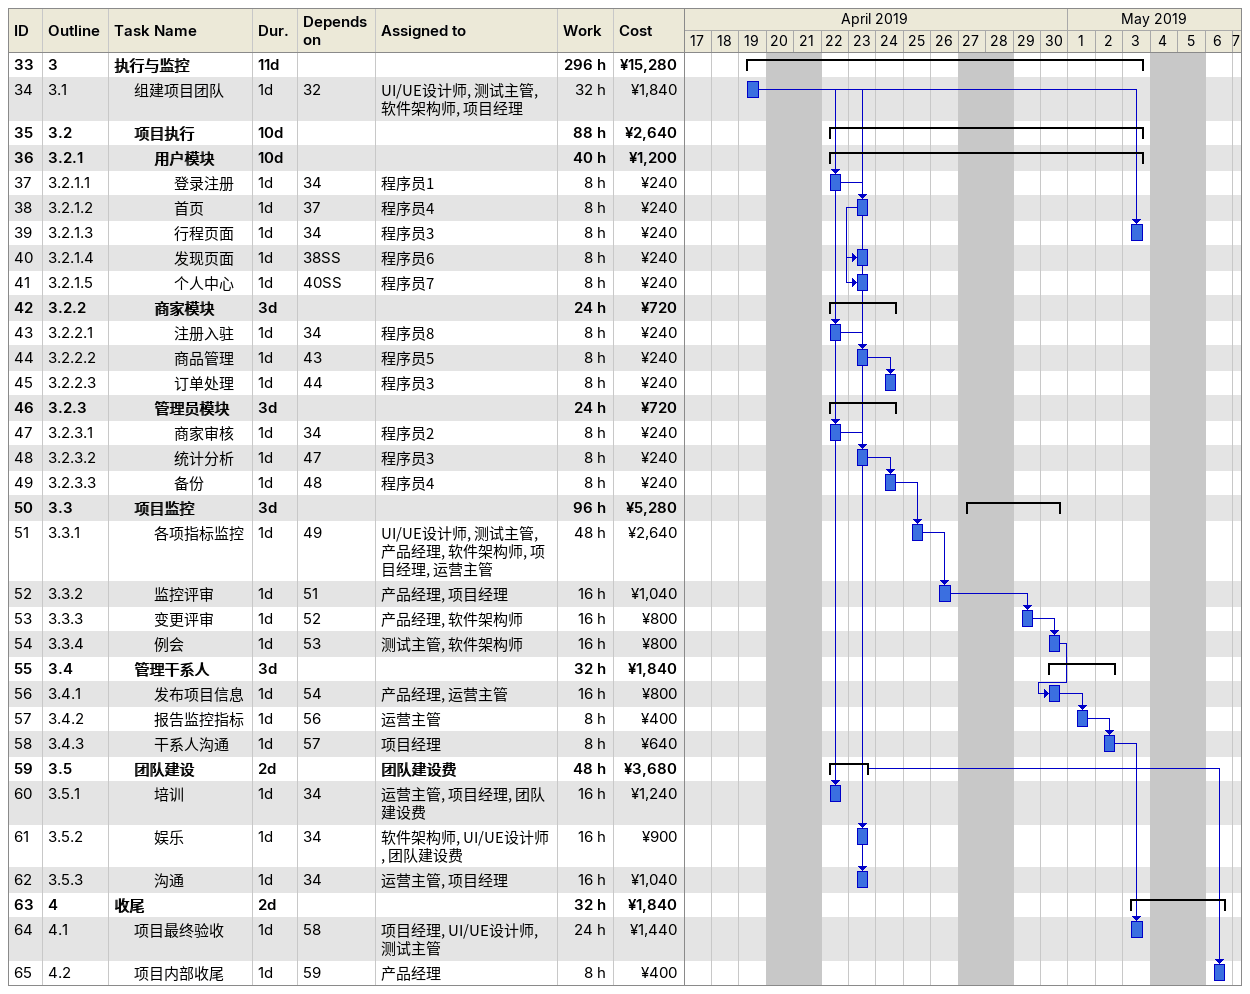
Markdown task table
| ID | WBS | Task | Duration | Start | Finish | Predecessors | Resources | Work (h) | Cost (¥) |
|---|---|---|---|---|---|---|---|---|---|
| 33 | 3 | **执行与监控** | 11d | 2019-04-19 | 2019-05-03 |  |  | 296 | 15280 |
| 34 | 3.1 | 组建项目团队 | 1d | 2019-04-19 | 2019-04-19 | 32 | UI/UE设计师, 测试主管, 软件架构师, 项目经理 | 32 | 1840 |
| 35 | 3.2 | **项目执行** | 10d | 2019-04-22 | 2019-05-03 |  |  | 88 | 2640 |
| 36 | 3.2.1 | **用户模块** | 10d | 2019-04-22 | 2019-05-03 |  |  | 40 | 1200 |
| 37 | 3.2.1.1 | 登录注册 | 1d | 2019-04-22 | 2019-04-22 | 34 | 程序员1 | 8 | 240 |
| 38 | 3.2.1.2 | 首页 | 1d | 2019-04-23 | 2019-04-23 | 37 | 程序员4 | 8 | 240 |
| 39 | 3.2.1.3 | 行程页面 | 1d | 2019-05-03 | 2019-05-03 | 34 | 程序员3 | 8 | 240 |
| 40 | 3.2.1.4 | 发现页面 | 1d | 2019-04-23 | 2019-04-23 | 38SS | 程序员6 | 8 | 240 |
| 41 | 3.2.1.5 | 个人中心 | 1d | 2019-04-23 | 2019-04-23 | 40SS | 程序员7 | 8 | 240 |
| 42 | 3.2.2 | **商家模块** | 3d | 2019-04-22 | 2019-04-24 |  |  | 24 | 720 |
| 43 | 3.2.2.1 | 注册入驻 | 1d | 2019-04-22 | 2019-04-22 | 34 | 程序员8 | 8 | 240 |
| 44 | 3.2.2.2 | 商品管理 | 1d | 2019-04-23 | 2019-04-23 | 43 | 程序员5 | 8 | 240 |
| 45 | 3.2.2.3 | 订单处理 | 1d | 2019-04-24 | 2019-04-24 | 44 | 程序员3 | 8 | 240 |
| 46 | 3.2.3 | **管理员模块** | 3d | 2019-04-22 | 2019-04-24 |  |  | 24 | 720 |
| 47 | 3.2.3.1 | 商家审核 | 1d | 2019-04-22 | 2019-04-22 | 34 | 程序员2 | 8 | 240 |
| 48 | 3.2.3.2 | 统计分析 | 1d | 2019-04-23 | 2019-04-23 | 47 | 程序员3 | 8 | 240 |
| 49 | 3.2.3.3 | 备份 | 1d | 2019-04-24 | 2019-04-24 | 48 | 程序员4 | 8 | 240 |
| 50 | 3.3 | **项目监控** | 3d | 2019-04-27 | 2019-04-30 |  |  | 96 | 5280 |
| 51 | 3.3.1 | 各项指标监控 | 1d | 2019-04-25 | 2019-04-25 | 49 | UI/UE设计师, 测试主管, 产品经理, 软件架构师, 项目经理, 运营主管 | 48 | 2640 |
| 52 | 3.3.2 | 监控评审 | 1d | 2019-04-26 | 2019-04-26 | 51 | 产品经理, 项目经理 | 16 | 1040 |
| 53 | 3.3.3 | 变更评审 | 1d | 2019-04-29 | 2019-04-29 | 52 | 产品经理, 软件架构师 | 16 | 800 |
| 54 | 3.3.4 | 例会 | 1d | 2019-04-30 | 2019-04-30 | 53 | 测试主管, 软件架构师 | 16 | 800 |
| 55 | 3.4 | **管理干系人** | 3d | 2019-04-30 | 2019-05-02 |  |  | 32 | 1840 |
| 56 | 3.4.1 | 发布项目信息 | 1d | 2019-04-30 | 2019-04-30 | 54 | 产品经理, 运营主管 | 16 | 800 |
| 57 | 3.4.2 | 报告监控指标 | 1d | 2019-05-01 | 2019-05-01 | 56 | 运营主管 | 8 | 400 |
| 58 | 3.4.3 | 干系人沟通 | 1d | 2019-05-02 | 2019-05-02 | 57 | 项目经理 | 8 | 640 |
| 59 | 3.5 | **团队建设** | 2d | 2019-04-22 | 2019-04-23 |  | 团队建设费 | 48 | 3680 |
| 60 | 3.5.1 | 培训 | 1d | 2019-04-22 | 2019-04-22 | 34 | 运营主管, 项目经理, 团队建设费 | 16 | 1240 |
| 61 | 3.5.2 | 娱乐 | 1d | 2019-04-23 | 2019-04-23 | 34 | 软件架构师, UI/UE设计师, 团队建设费 | 16 | 900 |
| 62 | 3.5.3 | 沟通 | 1d | 2019-04-23 | 2019-04-23 | 34 | 运营主管, 项目经理 | 16 | 1040 |
| 63 | 4 | **收尾** | 2d | 2019-05-03 | 2019-05-06 |  |  | 32 | 1840 |
| 64 | 4.1 | 项目最终验收 | 1d | 2019-05-03 | 2019-05-03 | 58 | 项目经理, UI/UE设计师, 测试主管 | 24 | 1440 |
| 65 | 4.2 | 项目内部收尾 | 1d | 2019-05-06 | 2019-05-06 | 59 | 产品经理 | 8 | 400 |
